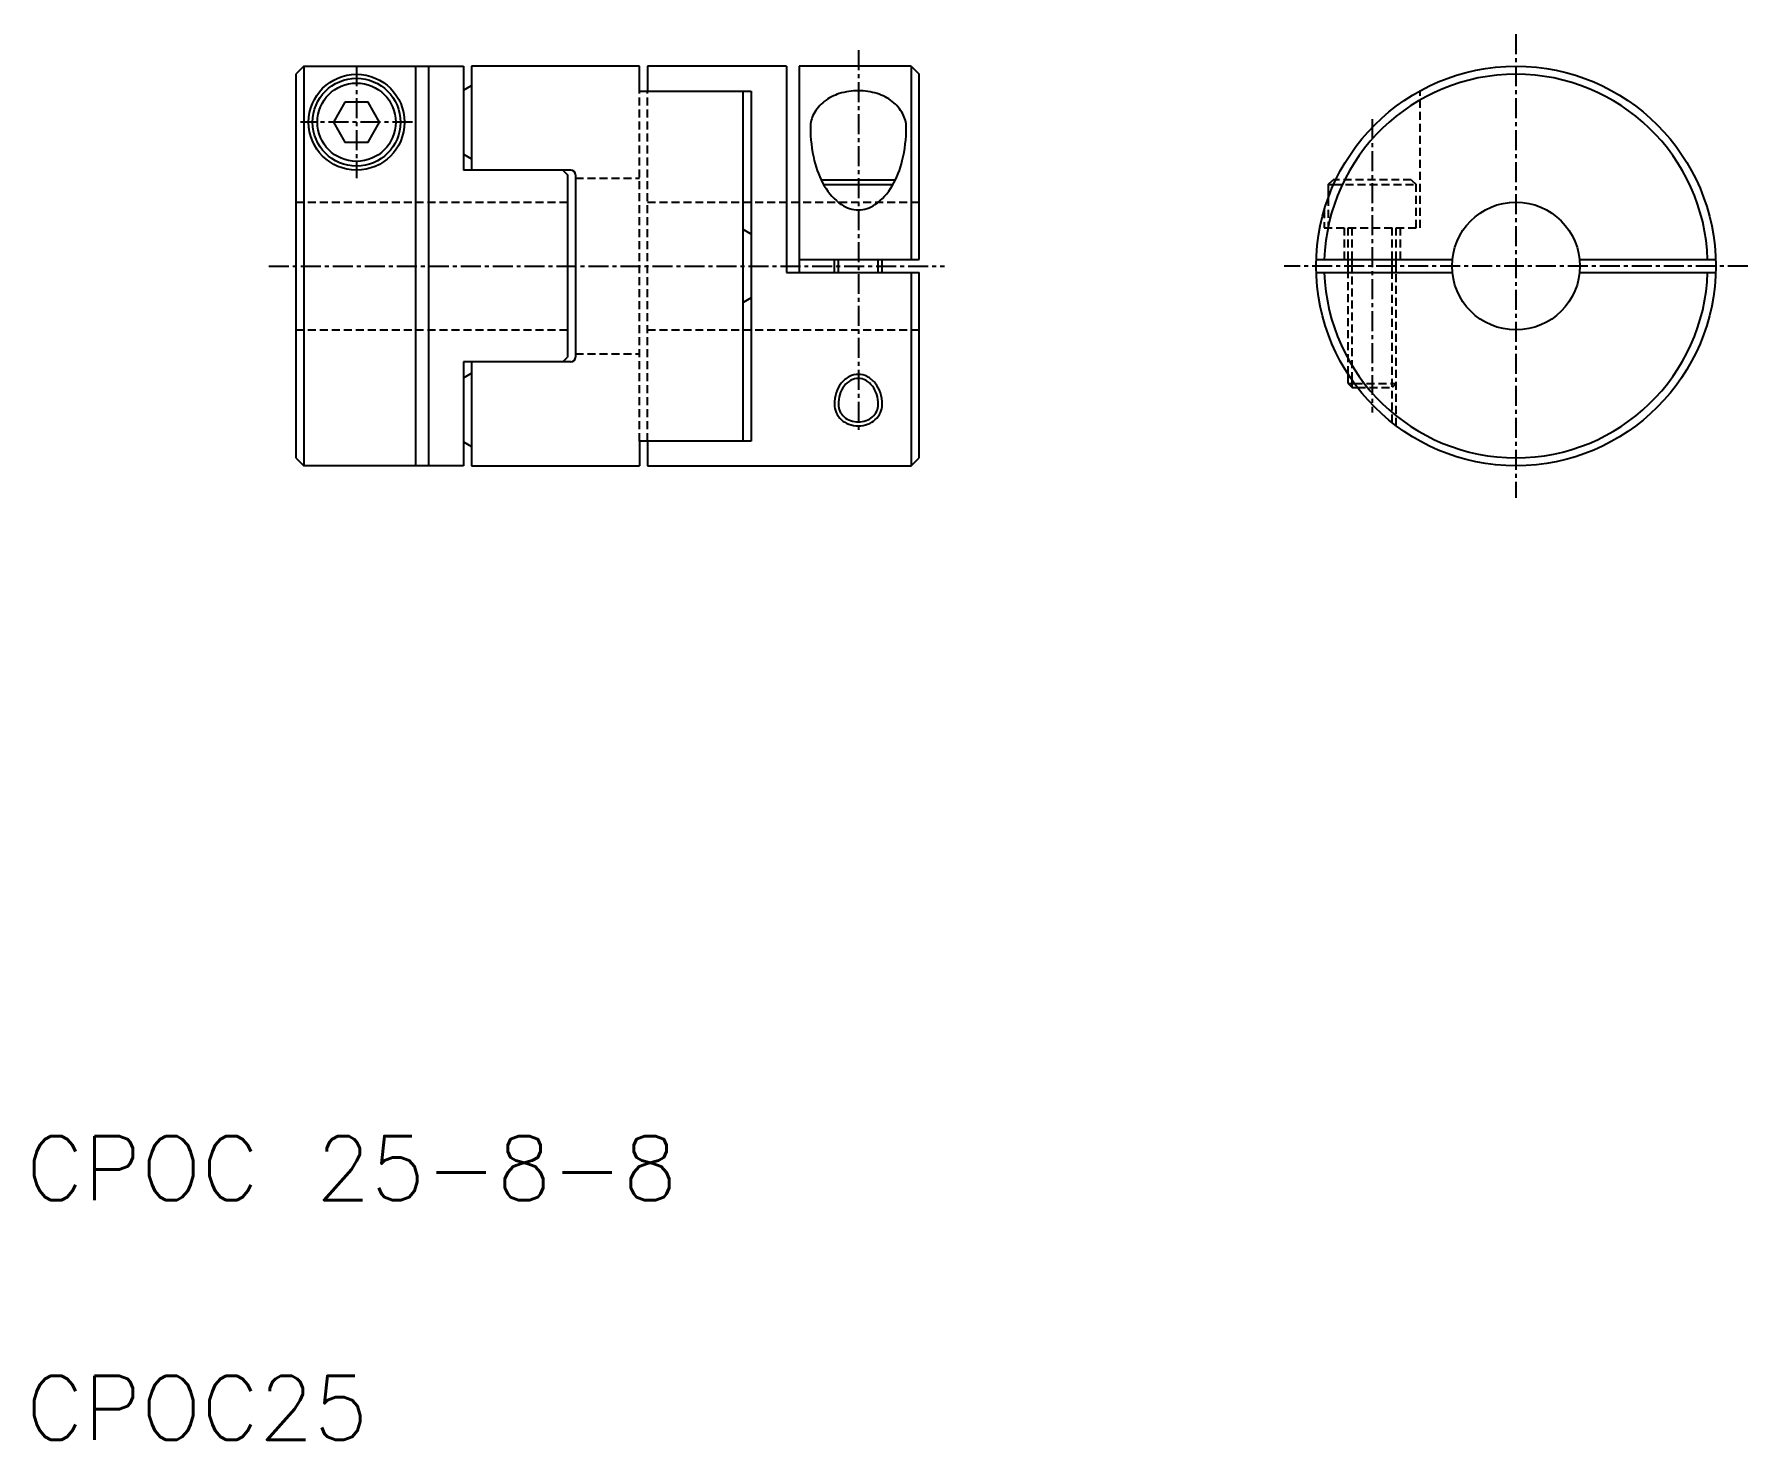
# Model space of a CAD drawing. Extents: x 60 to 167, y 12 to 100.
import ezdxf

# ---------------------------------------------------------------- set-up
doc = ezdxf.new("R2010")
doc.units = 0
doc.linetypes.add('CENTER', pattern=[2, 1.25, -0.25, 0.25, -0.25])
doc.linetypes.add('DASHED', pattern=[0.75, 0.5, -0.25])
doc.layers.get('0').update_dxf_attribs({"linetype": 'CONTINUOUS'})
doc.layers.add('CENTER', color=1, linetype='CENTER')
doc.styles.get("Standard").update_dxf_attribs({"font": 'txt.shx'})

msp = doc.modelspace()

# ---------------------------------------------------------------- linework, layer by layer
at = {"color": 7, "linetype": 'CONTINUOUS'}
for p, q in [((76.67, 97.8), (76.17, 97.3)), ((76.67, 97.8), (76.67, 72.8)), ((76.67, 97.8), (86.67, 97.8)), ((83.67, 97.8), (83.67, 72.8)), ((84.47, 97.8), (84.47, 72.8)), ((86.67, 97.8), (86.67, 91.3)), ((97.67, 97.8), (87.17, 97.8)), ((87.17, 97.8), (87.17, 91.3)), ((97.67, 96.25), (97.67, 97.8)), ((106.87, 97.8), (98.17, 97.8)), ((98.17, 97.8), (98.17, 96.25)), ((106.87, 97.8), (106.87, 84.9)), ((114.67, 97.8), (107.67, 97.8)), ((107.67, 97.8), (107.67, 84.9)), ((114.67, 97.8), (114.67, 85.7)), ((114.67, 97.8), (115.17, 97.3)), ((76.17, 97.3), (76.17, 73.3)), ((86.67, 96.3), (87.17, 96.59)), ((115.17, 85.7), (115.17, 97.3)), ((86.67, 96.18), (86.67, 96.18)), ((97.67, 96.25), (104.67, 96.25)), ((104.17, 74.35), (104.17, 96.25)), ((104.67, 96.25), (104.67, 74.35)), ((86.67, 94.55), (86.67, 94.55)), ((86.67, 92.3), (87.17, 92.01)), ((93.37, 91.3), (86.67, 91.3)), ((92.87, 91.3), (93.17, 91)), ((93.17, 91), (93.17, 79.6)), ((93.67, 91), (93.67, 79.6)), ((109.04, 90.7), (113.69, 90.7)), ((109.2, 90.4), (113.53, 90.4)), ((140.77, 90.4), (141.07, 90.7)), ((140.77, 90.4), (141.11, 90.4)), ((140.77, 90.4), (140.77, 89.57)), ((141.25, 90.7), (141.07, 90.7)), ((104.67, 87.3), (104.17, 87.59)), ((106.87, 84.9), (115.17, 84.9)), ((107.67, 85.7), (115.17, 85.7)), ((109.87, 84.9), (109.87, 85.7)), ((112.87, 84.9), (112.87, 85.7)), ((114.67, 84.9), (114.67, 72.8)), ((115.17, 73.3), (115.17, 84.9)), ((140.03, 85.7), (148.54, 85.7)), ((140.03, 84.9), (148.54, 84.9)), ((142.02, 84.9), (142.02, 85.7)), ((145.02, 84.9), (145.02, 85.7)), ((156.5, 85.7), (165.01, 85.7)), ((156.5, 84.9), (165.01, 84.9)), ((104.67, 83.3), (104.17, 83.01)), ((92.87, 79.3), (93.17, 79.6)), ((86.67, 79.3), (86.67, 72.8)), ((93.37, 79.3), (86.67, 79.3)), ((86.67, 78.3), (87.17, 78.59)), ((87.17, 79.3), (87.17, 72.8)), ((142.02, 77.95), (142.02, 78.53)), ((142.02, 77.95), (142.41, 77.95)), ((142.02, 77.95), (142.27, 77.7)), ((142.27, 77.7), (142.6, 77.7)), ((86.67, 74.3), (87.17, 74.01)), ((104.67, 74.35), (97.67, 74.35)), ((97.67, 74.35), (97.67, 72.8)), ((98.17, 74.35), (98.17, 72.8)), ((76.17, 73.3), (76.67, 72.8)), ((114.67, 72.8), (115.17, 73.3)), ((86.67, 72.8), (76.67, 72.8)), ((87.17, 72.8), (97.67, 72.8)), ((98.17, 72.8), (114.67, 72.8))]:
    msp.add_line(p, q, dxfattribs=at)
at = {"color": 3, "linetype": 'DASHED'}
for p, q in [((97.67, 74.35), (97.67, 96.25)), ((98.17, 74.35), (98.17, 96.25)), ((146.52, 87.7), (146.52, 96.27)), ((93.67, 90.8), (97.67, 90.8)), ((141.11, 90.4), (146.27, 90.4)), ((145.97, 90.7), (141.25, 90.7)), ((145.97, 90.7), (146.27, 90.4)), ((146.27, 87.7), (146.27, 90.4)), ((76.17, 89.3), (93.17, 89.3)), ((98.17, 89.3), (115.17, 89.3)), ((140.77, 89.57), (140.77, 87.74)), ((140.52, 88.8), (140.52, 87.7)), ((140.52, 87.7), (146.52, 87.7)), ((141.77, 87.7), (141.77, 85.7)), ((142.02, 85.7), (142.02, 87.7)), ((142.27, 85.7), (142.27, 87.7)), ((144.77, 85.7), (144.77, 87.7)), ((145.02, 85.7), (145.02, 87.7)), ((145.27, 87.7), (145.27, 85.7)), ((142.02, 78.53), (142.02, 84.9)), ((142.27, 78.15), (142.27, 84.9)), ((144.77, 75.5), (144.77, 84.9)), ((145.02, 75.3), (145.02, 84.9)), ((76.17, 81.3), (93.17, 81.3)), ((98.17, 81.3), (115.17, 81.3)), ((93.67, 79.8), (97.67, 79.8)), ((142.41, 77.95), (145.02, 77.95)), ((142.6, 77.7), (144.77, 77.7)), ((145.02, 77.95), (144.77, 77.7))]:
    msp.add_line(p, q, dxfattribs=at)
at = {"color": 3, "linetype": 'CONTINUOUS'}
for p, q in [((110.12, 84.9), (110.12, 85.7)), ((112.62, 84.9), (112.62, 85.7)), ((142.27, 84.9), (142.27, 85.7)), ((144.77, 84.9), (144.77, 85.7)), ((142.27, 77.7), (142.27, 78.15))]:
    msp.add_line(p, q, dxfattribs=at)
at = {"color": 7, "linetype": 'CONTINUOUS'}
msp.add_lwpolyline([(79.24, 95.55), (78.52, 94.3), (79.24, 93.05), (80.69, 93.05), (81.41, 94.3), (80.69, 95.55)], close=True, dxfattribs=at)
for points in [[(114.37, 93.98, 0.124937), (114.15, 94.82, 0.105803), (113.49, 95.6, 0.086652), (112.55, 96.09, 0.076709), (111.37, 96.27, 0.076709), (110.18, 96.09, 0.086652), (109.24, 95.6, 0.105803), (108.58, 94.82, 0.124937), (108.37, 93.98, 0.124937)], [(108.37, 93.98, 0.059039), (108.61, 91.9, 0.072603), (109.24, 90.32, 0.106668), (110.32, 89.14, 0.15624), (111.37, 88.81, 0.15624), (112.41, 89.14, 0.106668), (113.49, 90.32, 0.072603), (114.12, 91.9, 0.059039), (114.37, 93.98, 0.059039)], [(112.62, 76.63, 0.076601), (112.52, 77.27, 0.086578), (112.25, 77.79, 0.105827), (111.83, 78.15, 0.125096), (111.37, 78.27, 0.125096), (110.91, 78.15, 0.105827), (110.48, 77.79, 0.086578), (110.21, 77.27, 0.076601), (110.12, 76.63, 0.076601)], [(110.12, 76.63, 0.112229), (110.21, 76.22, 0.10316), (110.48, 75.86, 0.092484), (110.88, 75.63, 0.086132), (111.37, 75.55, 0.086132), (111.85, 75.63, 0.092484), (112.25, 75.86, 0.10316), (112.52, 76.22, 0.112229), (112.62, 76.63, 0.112229)]]:
    msp.add_lwpolyline(points, format="xyb", dxfattribs=at)
at = {"color": 3, "linetype": 'CONTINUOUS'}
for points in [[(112.87, 76.63, 0.07957), (112.75, 77.37, 0.088542), (112.43, 77.96, 0.105114), (111.92, 78.38, 0.120838), (111.37, 78.52, 0.120838), (110.81, 78.38, 0.105114), (110.3, 77.96, 0.088542), (109.98, 77.37, 0.07957), (109.87, 76.63, 0.07957)], [(109.87, 76.63, 0.109695), (109.98, 76.13, 0.102448), (110.3, 75.69, 0.093628), (110.78, 75.4, 0.088222), (111.37, 75.3, 0.088222), (111.95, 75.4, 0.093628), (112.43, 75.69, 0.102448), (112.75, 76.13, 0.109695), (112.87, 76.63, 0.109695)]]:
    msp.add_lwpolyline(points, format="xyb", dxfattribs=at)
at = {"color": 7, "linetype": 'CONTINUOUS'}
for centre, radius in [((152.52, 85.3), 12.5), ((79.97, 94.3), 3), ((79.97, 94.3), 2.75), ((79.97, 94.3), 2.45), ((152.52, 85.3), 4)]:
    msp.add_circle(centre, radius, dxfattribs=at)
for centre, radius, start, end in [((152.52, 85.3), 12, 1.9102, 178.0898), ((93.37, 91), 0.3, 0, 90), ((152.52, 85.3), 12, 181.9102, 358.0898), ((93.37, 79.6), 0.3, 270, 0)]:
    msp.add_arc(centre, radius, start, end, dxfattribs=at)
at = {"layer": 'CENTER', "color": 1, "linetype": 'CENTER'}
for p, q in [((152.52, 99.8), (152.52, 70.8)), ((111.37, 98.8), (111.37, 74.8)), ((79.97, 97.8), (79.97, 90.8)), ((143.52, 94.48), (143.52, 76.13)), ((83.47, 94.3), (76.47, 94.3)), ((74.49, 85.3), (116.76, 85.3)), ((167.02, 85.3), (138.02, 85.3))]:
    msp.add_line(p, q, dxfattribs=at)

# ---------------------------------------------------------------- texts
at = {"color": 7, "linetype": 'CONTINUOUS'}
for s, p in [('CPOC 25-8-8', (59.29, 26.85)), ('CPOC25', (59.29, 11.85))]:
    msp.add_text(s, height=4, dxfattribs=at).set_placement(p)

doc.saveas('drawing.dxf')
